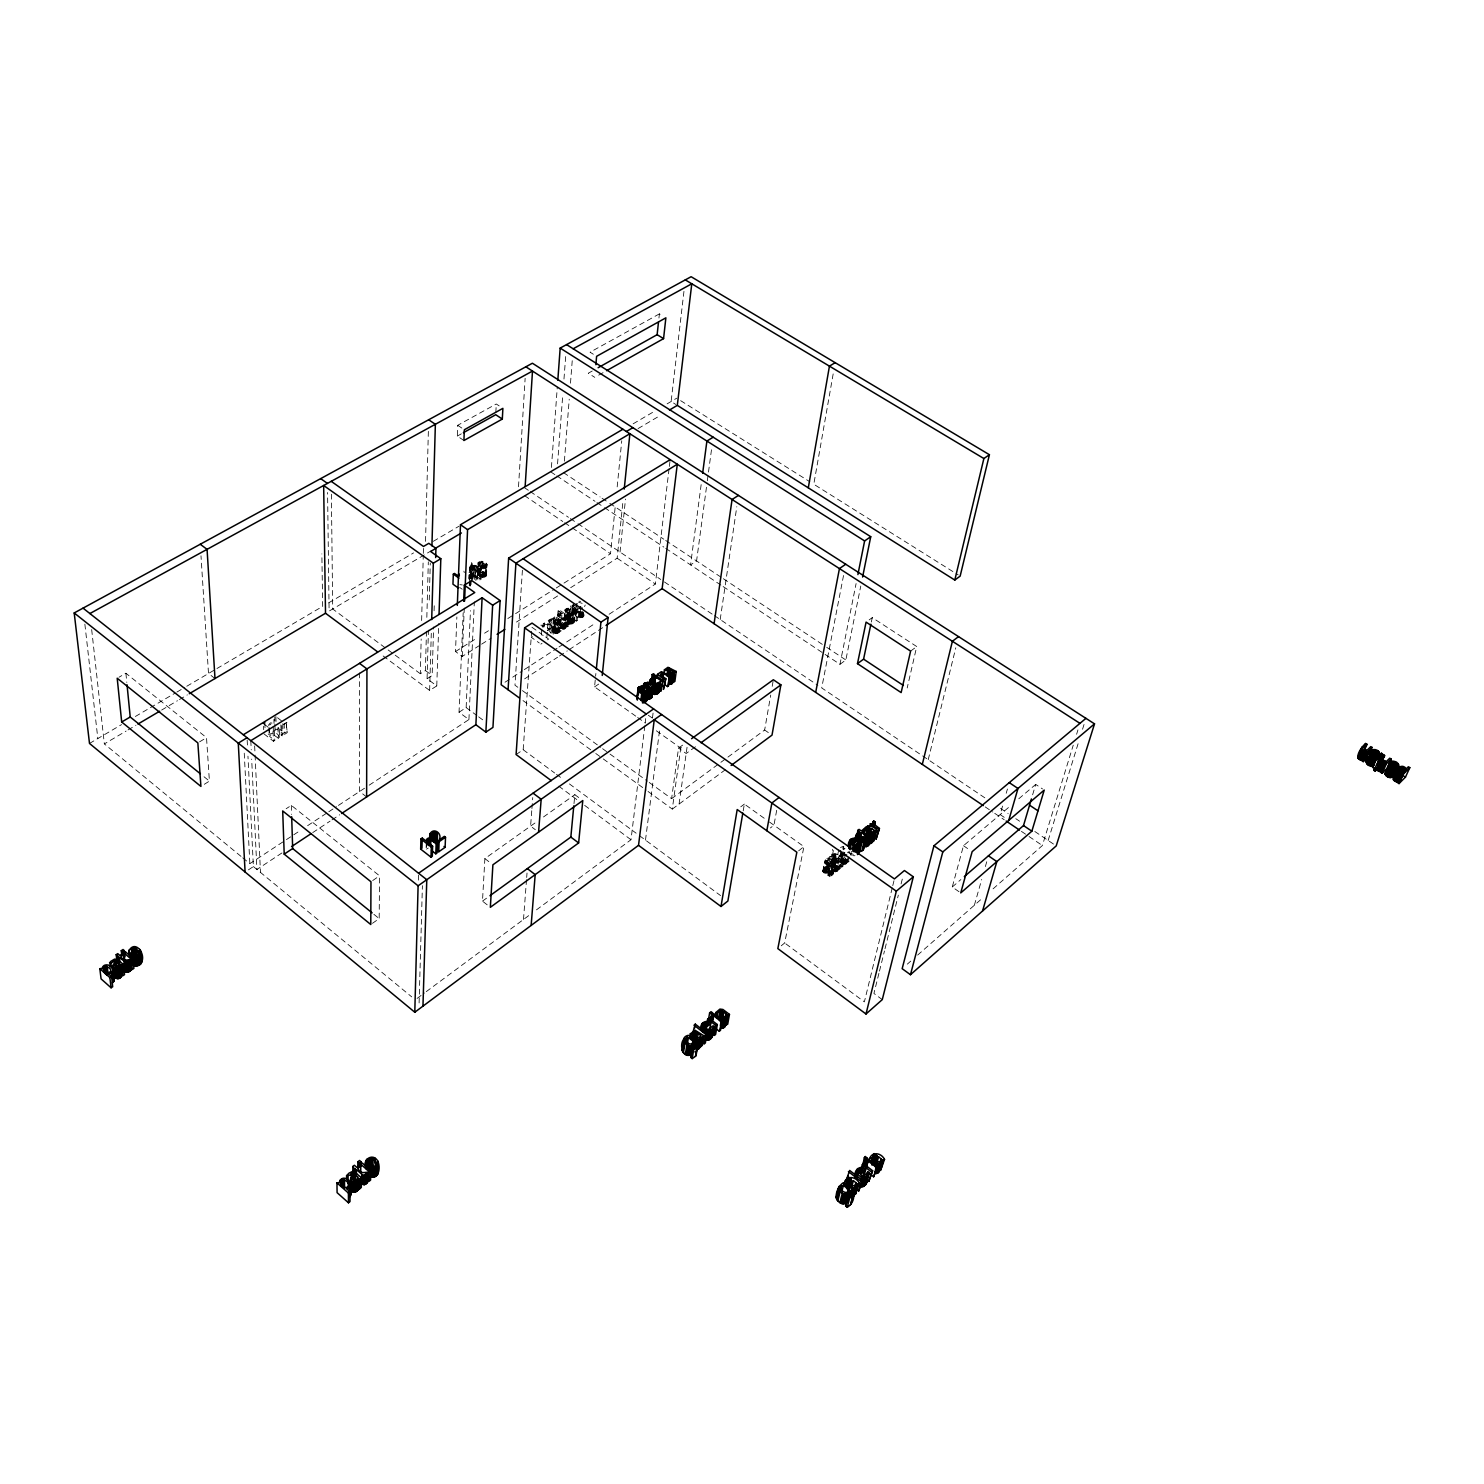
<?xml version="1.0" encoding="UTF-8"?>
<svg xmlns="http://www.w3.org/2000/svg" width="1484" height="1484" viewBox="0 0 1484 1484"><rect width="100%" height="100%" fill="white"/><g stroke="black" fill="none" stroke-linecap="round" stroke-linejoin="round"><path stroke-width="0.75" stroke-dasharray="5 3.75" d="M372.447 923.326L379.181 918.596L379.533 875.82L291.328 805.367L286.152 808.724M426.464 631.219L425.407 670.545L420.324 673.736L421.178 639.029M421.642 620.516L423.255 555.721M423.311 553.402L423.478 546.464M425.537 541.363L428.357 431.25M418.395 880.142L418.581 873.241M426.835 617.344L428.32 561.824M383.169 655.984L429.637 690.45L436.778 685.905L427.077 678.726L428.431 630.144M429.266 600.074L430.286 563.067M419.1 1002.961L422.402 885.67M429.637 690.45L431.288 633.316M426.149 847.679L426.335 841.632M426.539 847.104L426.724 841.057M427.077 678.726L432.159 675.517L433.606 626.953M434.089 610.777L434.293 603.84M436.778 685.905L438.763 623.466M849.46 851.501L849.071 853.3M838.85 849.442L836.735 859.255C840.538 858.921 844.044 855.303 840.575 862.371C842.838 866.953 847.438 862.464 848.143 861.926L849.238 861.035M585.215 604.99L584.585 606.585M829.741 856.787C833.581 856.472 837.124 852.818 833.618 859.922C835.882 864.541 840.519 860.034 841.242 859.477L842.356 858.587C833.748 847.457 825.846 858.104 827.089 869.049C816.775 874.28 843.895 868.326 829.148 876.692L827.627 875.597L830.558 861.314C835.882 859.032 836.791 866.99 831.244 866.86C828.035 866.433 838.033 861.369 830.409 863.039C825.698 866.415 822.21 858.364 828.61 858.049L830.057 859.069L827.645 871.535M463.917 440.525L457.313 436.073L457.703 425.314L496.268 404L499.589 406.171M838.256 868.678C838.608 872.852 831.93 872.666 831.355 869.067C836.048 862.074 830.335 866.953 827.664 866.619L830.576 863.892L833.266 863.725L840.204 868.4L839.109 869.29L840.389 858.865M479.666 645.392L462.247 656.429L455.514 651.55L456.868 616.954M369.182 785.166L468.925 719.573L459.038 712.246L463.175 612.873M462.247 656.429L464.288 608.032M468.74 578.964L468.907 574.957M469.352 571.804L469.556 565.107L472.431 564.291L471.615 562.529L470.205 574.252L470.743 563.048M469.352 579.075L469.519 575.05L471.801 573.01L469 572.397M469.723 580.133L469.463 586.161L470.966 585.698L471.968 564.736M469.593 579.743L470.391 565.089M469.964 578.983L470.15 574.957M470.001 586.069L470.28 580.058M469.092 577.832L470.243 577.128L471.096 563.345M470.613 578.686L471.3 563.623M470.521 585.92L470.78 579.892M471.077 578.333L471.615 562.529M471.541 579.038L472.283 563.178M459.038 712.246L466.143 707.59L470.465 610.61M471.949 579.131L472.543 563.772M471.931 578.315C469.927 570.487 473.266 561.175 480.426 569.93L481.577 569.225L475.399 565.311L469.538 567.797L476.216 572.49L477.366 571.785L472.673 567.333M472.302 578.593L472.969 566.944M472.468 579.688L473.081 565.46M472.227 577.369L473.637 565.274M473.266 578.185L473.767 566.424M472.895 576.682L474.194 565.2M473.693 576.348L474.528 566.294M474.323 579.502L474.787 565.218M474.064 576.33L479.944 579.966L481.094 579.261L474.936 575.347L475.399 565.311M468.925 719.573L474.342 601.781M475.27 576.719L476.012 565.515M475.845 580.522L476.624 565.812M476.995 579.817L477.885 562.807L482.875 561.342L487.216 564.847L485.936 566.832L482.764 567.519L478.627 565.627L477.644 563.326M477.273 574.493L477.829 572.36L481.521 571.229L486.715 574.864L483.116 577.573L477.625 575.069L477.885 562.807M477.625 575.069L478.293 562.325M478.163 575.644L478.627 565.627M485.695 564.866L482.931 566.536L479.091 563.493L481.855 562.176L485.695 564.866L485.194 575.254L481.873 576.441L478.627 573.881L478.887 561.898M478.776 574.252L479.221 563.159M479.054 574.66L479.592 561.546M478.627 573.529L479.851 562.566M479.703 576.738L480.352 561.304M479.944 579.966L480.797 562.213M480.668 571.229L481.15 561.193M480.538 577.128L481.317 562.158M481.094 579.261L482.003 561.212M485.194 575.254L481.929 572.342L482.411 562.306M481.873 576.441L482.356 566.406M482.263 577.554L482.875 561.342M482.448 576.553L482.931 566.536M483.005 576.59L483.747 561.601M483.116 577.573L483.617 567.537M483.524 576.553L484.007 566.517M483.932 577.462L484.6 562.009M484.712 577.22L485.249 564.087M484.841 575.903L485.546 564.495M485.435 576.849L486.177 563.104M486.029 576.423L486.529 566.387M486.214 573.714L486.715 563.697M486.437 575.94L487.067 564.272M495.841 412.571L496.268 404M487.197 904.832L482.486 901.122L484.878 858.587L536.114 822.192M518.51 486.771L525.132 378.327M522.405 570.227L514.967 685.2L520.55 689.262M516.098 754.54L523.166 749.735L531.643 631.256M551.417 467.479L557.298 387.12M541.308 634.911L541.938 625.988L543.682 626.582M542.958 627.676L543.255 623.67L544.498 622.872L551.714 625.45L551.083 633.445M544.201 626.879L544.498 622.872M557.557 463.88L562.751 395.059M563.976 379.014L565.701 356.067M523.5 919.486L526.523 879.66M526.69 877.452L527.024 873.037M531.754 810.746L530.586 826.124L535.372 829.741M531.921 808.557L532.737 797.576M546.891 637.304L548.19 620.497L549.377 619.737L553.773 626.248L549.692 629.253C560.674 622.816 546.873 639.548 560.136 631.627L561.267 630.904L562.362 619.051L558.448 616.528L558.095 614.246L561.063 612.632L559.839 628.326L564.476 628.993L568.001 626.545L569.541 609.33L566.257 610.128L566.925 612.094L570.45 609.831L569.541 609.33M549.377 619.737L548.616 629.754L551.881 634.633M549.692 629.253L550.471 619.236L556.055 616.917L562.084 620.906L560.952 621.629L560.136 631.627M550.879 630.088L551.714 620.034C556.945 615.674 555.035 618.976 554.107 622.427C561.379 628.734 561.713 609.887 559.32 631.553M564.384 461.172L569.225 399.233M570.487 383.169L572.268 360.241M552.271 632.926L553.495 617.029M552.901 631.331L554.107 616.843M552.976 631.906L553.903 620.72M553.142 634.262L554.756 616.75M554.218 627.825L555.016 617.826M553.903 632.963L555.406 616.788M554.404 633.241L555.387 617.882M554.608 631.776L556.519 629.086L558.429 630.44C552.567 638.584 554.96 619.329 556.055 616.917M554.942 633.464L556.166 618.272M555.591 628.437L556.686 617.196M555.517 633.612C558.874 628.455 552.512 622.315 557.316 619.088L568.001 626.545M556.092 633.687L558.058 610.536L559.19 609.813L568.836 616.546M556.648 633.668L558.095 614.246M556.852 632.462L558.429 613.764M557.186 633.575L559.19 609.813M557.483 632.165L559.245 620.423M557.706 633.408L559.468 614.951L562.028 613.3C571.767 616.305 560.674 621.128 559.468 614.951M558.151 633.186L559.802 614.283M559.116 626.155L558.763 624.616L561.212 623.299C569.633 625.228 562.139 631.071 559.116 626.155L560.173 613.986M558.837 632.611L559.654 622.612M559.171 632.054L559.987 622.056M560.711 628.752L562.028 613.3M562.343 629.216L563.197 618.086M562.863 628.14L563.697 618.142M563.104 629.253L563.939 619.255L566.999 616.788L571.284 616.509L572.694 604.878M563.345 628.103L564.996 609.813L567.278 608.255L572.453 609.738L571.025 624.486C561.416 626.879 563.809 613.319 571.581 619.737C558.095 630.069 582.34 616.305 571.025 624.486M563.809 629.179L565.404 609.312M564.217 627.751L564.996 609.813M564.476 628.993L565.998 608.848M564.903 627.027L566.257 610.128M565.07 628.697L566.628 608.496M566.053 619.551L569.596 619.811L566.072 622.093L565.256 620.776L566.888 609.553M565.589 628.27L567.278 608.255M565.905 627.806L566.999 616.788M566.61 623.929L567.964 608.143M566.869 627.268L568.224 609.089M567.834 619.106L568.706 608.125M567.482 624.319L567.816 612.725L572.453 609.738M568.187 623.373L569.448 608.236M568.78 623.54L570.004 606.529L571.117 605.806L570.134 618.791M569.374 618.438L570.208 608.459M569.262 624.671L570.45 609.831M569.986 623.614L570.858 613.615L573.974 610.981L575.236 611.853L571.025 614.654L565.274 612.206M570.171 624.653L571.025 614.654M570.561 623.503L572.249 605.824M571.655 623.02L573.343 604.396M571.859 624.17L573.566 604.285M572.286 622.501L573.659 605.843M572.676 623.725L574.067 605.528M572.935 621.406L574.401 605.305M573.288 623.261L574.772 605.138M573.751 622.779L574.623 612.781M574.085 622.297L575.514 604.025M574.364 621.852L575.959 604.415M583.75 613.782C585.902 618.717 576.905 618.735 575.18 615.192L576.052 605.212M575.18 615.192L576.534 603.969M575.736 615.804L576.998 603.617M576.311 614.357C575.866 610.685 582.21 612.428 582.767 615.007C577.721 621.963 572.805 607.308 577.239 603.598M569.151 616.509L576.033 621.332L577.313 606.771M576.033 621.332L577.165 620.609L578.241 606.937M578.203 617.307L579.094 607.327M579.075 617.585L579.799 606.381M580.671 611.649L580.337 605.379M579.521 616.583L580.522 606.604M579.966 617.734L580.986 606.733M580.652 616.75L581.357 608.774M580.819 617.752L581.709 607.772M581.172 616.695L581.895 608.718M581.635 617.641L582.526 607.661M582.099 616.324L582.822 608.329M582.396 617.4L583.119 609.405M583.101 617.01L583.824 609.034M573.993 803.623L574.846 794.682L579.595 798.225M635.764 716.16L594.565 686.869L595.882 673.476M564.013 583.082L610.518 553.736L615.341 505.339M617.177 486.882L621.759 440.785M837.013 869.012L834.898 866.304L833.043 869.086L835.065 870.496L837.013 869.012L839.258 858.067L837.032 856.472C832.654 858.216 837.421 862.983 839.146 859.199M570.672 587.683L617.14 558.207L623.039 500.59M620.034 552.048L625.506 499.069M658.952 318.04L659.397 313.885L662.643 315.851M573.176 606.696L578.037 610.629L576.924 611.352L570.004 606.529M683.957 291.365L671.12 401.496L675.758 404.427M609.126 614.246L655.371 584.047L669.08 468.703M669.358 466.44L670.156 459.669M536.466 909.859L630.997 839.74L644.872 725.453M645.15 723.172L645.707 718.608M652.459 718.052L653.591 708.907M645.484 840.129L659.823 728.254M701.153 484.619L690.561 564.885L696.571 560.952L707.033 483.023M827.627 875.597C840.334 871.127 813.492 874.725 826.514 867.862L827.089 869.049M707.33 480.742L711.634 448.65M649.213 782.458L671.603 798.67L678.54 748.066L684.124 744.059M648.026 791.454L672.289 809.095L680.729 748.103L684.18 745.617M679.06 804.087L687.055 747.268M720.204 619.533L736.806 506.693M743.206 810.858L744.356 804.087L766.542 819.929M671.603 798.67L764.65 730.017L770.715 695.05M772.218 686.313L773.349 679.746M833.173 373.912L813.788 484.248L958.2 574.902M776.688 810.283L773.943 825.197L770.381 827.961M843.543 575.477L821.709 687.927L985.32 798.151M723.116 586.551L839.963 664.313L856.101 583.564M781.252 945.79L784.665 942.971L803.938 846.603L768.397 821.246M839.963 664.313L845.843 659.99L860.776 586.032M871.349 622.019L872.258 617.641L916.722 646.542L907.188 687.964M822.785 871.052L825.141 860.219M822.859 871.553L825.475 859.737M823.063 872.017L825.141 862.204M823.397 872.462L825.475 862.631M823.88 872.87L826.662 860.59L830.057 859.069M824.436 871.386L826.662 860.59M824.844 871.813L827.089 860.126M824.696 873.315L827.682 859.737M825.327 872.073L827.423 862.26L826.514 861.555M826.31 869.253L828.61 858.049M825.568 873.557L827.905 862.352L830.558 861.314M826.328 872.091L828.424 862.278M826.495 873.538L829.037 862.056M827.905 868.956L830.001 859.125M827.497 873.241L829.593 863.428M829.037 867.602L832.709 849.349M828.313 872.87L830.409 863.039M828.313 875.486L830.428 865.673M830.576 863.892L833.822 848.458M829.018 872.518L831.504 860.998M831.188 863.669L833.303 853.838M829.185 875.319L833.266 855.285M829.148 876.692L833.971 853.727M831.912 864.838L834.008 855.025M830.094 875.003L834.676 853.745M831.188 870.978L834.787 855.081M830.91 874.521L835.381 853.894M831.949 870.385L835.214 855.248M831.411 874.002L834.193 861.666M831.318 875.857L836.086 854.209M832.543 871.869L835.937 855.712M832.023 875.374L835.344 859.737M832.58 874.837L835.826 860.182M832.951 874.336L835.325 863.465M833.822 871.609L837.032 856.472M834.379 870.366L836.512 860.553M834.453 871.776L836.586 861.963M835.065 870.496L837.18 860.683M835.065 871.831L837.199 862.019M835.715 870.366L837.848 860.553M835.678 871.813L837.792 862M838.108 860.238L840.296 850.369M836.345 869.976L838.479 860.163M836.234 871.683L839.258 858.067M836.735 859.255L839.629 856.546L840.909 850.666M836.753 871.479L838.887 861.666M839.629 856.546L841.521 850.425M837.199 871.201L839.332 861.388M840.241 856.324L843.747 846.399L840.426 861.703M837.866 870.496L840.371 859.403M840.964 857.492L842.244 851.612M839.109 869.29L843.023 851.649M841.02 863.002L843.153 853.189M840.204 868.4L842.356 858.587M842.615 857.993L843.895 852.113M841.706 863.614L844.155 852.28M842.3 862.185L843.951 858.939L846.177 860.516C843.06 868.14 839.981 855.73 844.433 852.372M842.281 863.948L844.433 854.135M841.78 867.12L842.875 866.211L831.726 858.271L830.613 859.162L841.78 867.12L844.915 852.818M842.893 864.207L845.045 854.394M842.875 866.211L845.175 855.136M843.524 864.374L845.676 854.561M844.118 863.113L845.843 855.266M844.136 864.449L846.288 854.636M844.767 862.983L846.492 855.136M844.73 864.411L846.882 854.598M845.286 864.3L847.03 856.453M845.806 864.096L847.531 856.249M846.251 863.799L847.976 855.953M847.271 861.852L848.57 855.953M848.143 861.926L849.887 854.079M850.536 855.136L851.408 851.222M892.236 887.859L864.374 1001.867L784.665 942.971M892.774 885.633L894.425 878.918M928.223 759.678L955.789 647.803M878.918 973.356L873.928 993.464L882.275 999.622M879.474 971.111L884.464 951.003M885.021 948.758L898.321 895.13M901.085 883.945L902.754 877.248M268.27 725.435L270.329 722.894L274.188 723.264M959.035 891.736L952.264 887.005L963.487 845.713L1008.619 807.407M974.357 905.259L981.703 879.474M985.376 866.563L987.212 860.108M1002.572 806.072L1000.16 814.586L1005.317 818.074M1006.208 793.291L1007.432 789.024M1032.623 794.793L1035.702 784.405L1042.529 788.932M547.281 630.236L548.245 629.81M993.074 888.842L1042.38 845.528L1073.247 745.172M1076.605 734.265L1077.94 729.905M1048.149 840.463L1078.516 742.334M1082.559 729.256L1084.581 722.708M263.892 733.782L273.446 741.277L274.781 740.46L269.643 736.435L270.088 735.322L272.629 734.135L278.324 738.234L279.66 737.418L279.307 727.197L277.972 728.032L278.324 738.234M848.217 851.835L847.549 852.799M279.66 737.418C274.726 726.028 265.469 741.351 268.418 729.534M571.563 615.266C577.48 612.707 566.61 619.385 577.165 620.609M269.68 725.101L270.96 724.025M843.58 849.794L845.008 848.366L842.356 847.939M463.88 571.136L464.307 572.639M907.318 964.136L910.749 961.131M917.631 955.084L982.853 897.801M426.483 849.126L428.245 848.087M952.264 887.005L960.871 879.567M1018.785 798.782L1035.702 784.405M798.633 850.833L803.938 846.603M470.799 584.362L469.074 585.104M740.776 806.814L744.356 804.087M910.601 651.124L916.722 646.542M417.078 998.435L424.424 992.981M426.26 991.627L529.065 915.368M672.289 809.095L725.528 769.602M275.134 729.052L275.096 730.332L277.007 729.145L283.129 733.931L281.218 735.118L282.164 735.86L287.284 732.669L286.004 721.725L287.284 732.669M869.16 619.885L872.258 617.641M482.486 901.122L488.088 897.059M695.458 746.767L686.183 753.501L678.54 748.066M543.496 816.961L574.846 794.682M372.688 880.568L379.533 875.82M594.565 686.869L601.558 682.139M248.422 869.847L253.393 866.582L247.958 756.135M281.941 852.948L256.918 869.494L251.668 759.085M312.734 832.598L330.06 821.134M331.989 819.873L339.688 814.772M242.745 857.826L249.85 863.669L284.501 840.871M286.431 839.61L299.916 830.743M307.615 825.679L326.87 813.009M328.799 811.748L336.497 806.684M338.426 805.404L367.271 786.427M524.65 678.856L557.576 657.245M559.505 655.984L567.259 650.901M569.188 649.621L604.044 626.749M505.024 682.213L510.811 678.429M512.741 677.168L522.368 670.879M524.297 669.618L557.075 648.23M559.004 646.968L564.792 643.203M566.702 641.941L595.622 623.057M840.482 847.568L843.06 846.381M540.862 644.112L542.012 643.37M547.485 639.827L548.616 639.085L543.886 635.746M532.366 636.543L531.235 637.267L539.267 642.962M558.392 619.811L557.261 620.535L560.247 622.631L557.112 625.321L559.839 628.326M547.429 630.514L549.395 629.086L543.997 625.339L540.788 625.172M551.658 620.071L550.471 619.236M481.614 644.167L491.297 638.027M516.469 622.056L559.06 595.047M455.514 651.55L476.828 638.101M484.582 633.204L488.459 630.756M507.825 618.531L513.649 614.858M515.579 613.653L554.33 589.185M556.277 587.979L562.084 584.306M277.898 727.958L284.483 733.096L286.338 731.946M204.31 784.294L209.411 781.122L206.517 737.641L125.899 673.254L118.943 677.242M283.518 724.582L286.95 722.467M199.579 741.852L206.517 737.641M240.983 856.361L104.344 743.911L126.084 731.074M128.051 729.905L135.953 725.231M161.645 710.057L177.449 700.726M179.434 699.558L187.336 694.883M431.807 550.453L329.114 611.111L327.574 492.521M638.064 428.579L659.638 415.835M89.504 743.447L121.558 724.6M135.378 716.475L174.908 693.232M176.893 692.063L184.795 687.426M186.78 686.257L322.677 606.362L321.861 553.884M328.613 602.875L413.572 552.92M433.328 541.308L459.001 526.208M633.149 423.812L653.127 412.07M667.114 403.852L676.723 398.194M598.701 375.137L604.6 371.816M592.227 371.019L588.295 373.226L594.787 377.344M457.313 436.073L461.357 433.829M659.397 313.885L590.076 352.19L593.34 354.249M575.829 611.946L579.799 611.371M479.369 572.601L481.929 572.342M558.281 622.167L556.407 622.464M470.205 574.252L471.17 572.564L472.097 573.807L469.111 575.143M459.873 584.659L462.303 584.937M578.649 602.281L582.173 603.339M854.951 855.73L853.04 855.656M469.334 576.126L474.602 573.473L469.408 569.875M570.858 613.615L568.428 613.096M578.964 601.243L580.689 601.391M840.927 856.212L842.3 856.379M563.939 619.255L562.362 619.051M474.936 575.347L470.243 577.128M541.957 634.948L543.237 635.356M853.337 854.432L851.297 853.467M543.255 623.67L555.257 626.916L561.267 630.904M852.057 855.378L847.809 851.426M680.637 400.661L809.874 481.781M563.493 472.635L600.13 496.954M602.059 498.234L607.846 502.074M609.776 503.354L663.775 539.193M665.704 540.473L721.447 577.462M723.357 578.723L824.789 646.022M826.699 647.302L845.843 659.99M551.065 472.079L554.886 474.62M556.797 475.882L595.028 501.314M596.939 502.594L602.671 506.396M604.582 507.676L663.812 547.095M665.722 548.357L721.205 585.29M457.703 425.314L462.693 428.635M524.501 487.698L528.323 490.276M530.233 491.556L568.446 517.304M570.357 518.584L576.089 522.442M577.999 523.741L660.751 579.483M664.442 581.969L712.505 614.357M714.435 615.656L817.888 685.348M1000.55 808.409L1008.174 813.529M1015.779 818.667L1019.601 821.227M1034.812 831.485L1056.218 845.899M524.557 495.656L562.77 521.478M564.681 522.758L570.413 526.635M572.323 527.933L610.518 553.736M617.14 558.207L655.371 584.047M985.209 806.906L992.833 812.045M994.744 813.343L1004.26 819.78M1021.419 831.374L1027.132 835.232M1029.043 836.512L1042.38 845.528M963.487 845.713L968.681 849.293M764.65 730.017L768.322 732.577M558.058 610.536L561.063 612.632M531.94 627.25L541.604 634.095M648.341 715.269L652.088 717.922M459.632 587.423L462.192 589.222M637.638 717.495L645.132 722.819M656.373 730.796L680.729 748.103M522.424 690.616L600.742 747.342M602.597 748.697L608.199 752.74M610.054 754.095L647.358 781.122M522.999 700.578L593.915 752.128M595.77 753.482L601.372 757.545M603.246 758.918L646.171 790.1M425.407 670.545L432.159 675.517M420.324 673.736L332.713 608.996L331.359 492.744M466.143 707.59L476.865 715.529M478.646 716.846L484.007 720.797M523.166 749.735L554.645 772.997M556.5 774.37L562.046 778.469M569.448 783.942L636.117 833.192M639.474 835.678L720.575 895.594M558.726 786.149L577.257 799.895M584.659 805.385L630.997 839.74M484.878 858.587L489.683 862.315M277.527 717.737L284.149 722.894L284.483 733.096M274.726 720.111L273.891 719.462L274.039 723.543M214.995 678.54L208.502 673.476L200.989 555.795M366.622 796.964L359.61 791.473L359.518 672.512M268.252 727.308L263.466 723.561L263.707 729.683M204.013 776.744L209.411 781.122M373.875 914.311L379.181 918.596M253.393 866.582L411.699 996.858M548.19 620.497L551.714 625.45M84.866 624.152L97.833 738.55M91.674 629.568L104.344 743.911M125.899 673.254L126.808 682.454M244.248 753.186L249.85 863.669M247.16 740.015L247.513 746.916M250.796 740.683L251.241 749.884M254.654 745.933L254.97 752.833M255.081 755.133L260.479 872.407M264.801 722.727L265.042 728.867M269.309 727.735L269.643 736.435M268.901 728.254L269.142 734.376M274.874 724.192L275.096 730.332M274.392 730.239L274.781 740.46M273.186 726.344L273.483 734.524M273.056 731.074L273.446 741.277M275.876 716.457L276.098 722.578M274.781 717.124L274.93 721.205M281.812 725.639L282.164 735.86M280.866 724.915L281.218 735.118M282.795 723.728L283.129 733.931M291.328 805.367L291.606 814.456"/><path stroke-width="1.5" d="M346.625 1179.557L346.588 1175.643L349.018 1173.121L352.394 1171.488L354.824 1172.082L361.317 1177.702L361.317 1187.46L359.796 1188.665C358.868 1189.092 352.84 1195.622 350.576 1189.445M361.706 1183.972L361.725 1174.215L356.401 1169.596L355.362 1170.412L352.84 1166.48L354.379 1165.274L356.772 1167.37L359.592 1165.163L360.76 1166.183L357.922 1168.39C360.631 1175.05 365.064 1171.618 367.865 1172.416L367.828 1182.173L364.433 1184.64L361.02 1183.434M362.411 1184.362L361.725 1174.215M363.098 1184.603L362.411 1174.605M363.765 1184.696L363.098 1174.846M364.433 1184.64L364.452 1174.883L367.865 1172.416M365.101 1184.455L365.12 1174.697M366.622 796.964L366.938 668.913L359.518 663.367M365.75 1184.158L365.769 1174.4M365.917 1167.593C362.059 1159.894 372.206 1153.161 377.084 1159.987C381.054 1165.626 379.496 1180.114 370.11 1176.589M366.01 1166.684L366.029 1160.803M366.381 1183.731L366.4 1173.955M366.474 1169.466L366.363 1159.95M366.9 1166.981L366.938 1159.152M367.123 1183.026L367.16 1173.25M367.142 1168.427L365.936 1161.712M367.884 1164.921C370.239 1144.368 384.634 1178.296 367.884 1161.007M368.051 1164.365L368.069 1160.451M368.403 1163.864L368.422 1159.95M368.904 1165.33L368.922 1159.449M360.76 1164.254L369.089 1171.562L369.052 1181.32L370.573 1180.114L370.629 1170.357L362.3 1163.048L360.76 1164.254L360.76 1172.063M369.071 1170.134L369.089 1166.22L367.142 1164.513M369.516 1164.94L369.535 1159.06M652.311 695.977L650.437 698.593L646.134 698.537M653.535 686.035L652.385 688.224L649.157 689.003L644.742 686.962L643.555 684.421L647.877 682.065L652.941 684.755L652.125 697.165M370.128 1170.728L370.184 1158.8M370.796 1166.517L370.852 1158.689M371.185 1176.979L371.241 1167.203L369.089 1166.22M371.501 1166.535L371.538 1158.707M372.224 1166.702L372.261 1158.874M372.298 1177.164L372.354 1167.407L371.241 1167.203M372.966 1167.036L373.022 1159.208M373.411 1177.164L373.467 1167.389L377.326 1165.348L378.309 1162.788M374.469 1176.942L374.543 1167.166M375.062 1164.142L375.1 1158.262M375.471 1176.497L375.545 1166.739M375.786 1165.571L375.823 1161.657M376.138 1166.201L376.175 1162.287M376.435 1175.866L376.528 1166.09M377.233 1175.124L377.326 1165.348M377.678 1168.743L377.752 1160.915M377.789 1174.308L378.16 1161.842M879.734 1169.281L880.717 1170.041L883.314 1160.544L882.349 1159.783C884.705 1168.298 869.847 1184.009 877.434 1163.567L874.614 1160.414L877.304 1155.888L876.005 1155.109L872.722 1157.093L870.941 1162.417M877.434 1163.567L881.218 1162.974L882.349 1159.783M868.975 843.635L873.501 841.224L875.764 831.43C875.059 831.986 870.533 836.345 868.27 831.856C873.464 823.564 862.89 828.165 864.449 835.622M74.2 612.948L89.504 743.447L414.797 1012.236L418.098 885.8L74.2 612.948L532.404 363.228L1094.524 723.858L1056.218 845.899L910.471 974.71L902.161 968.681L933.937 845.787L1085.936 718.349M854.673 1193.155L855.656 1193.915L858.16 1184.436L857.177 1183.676L854.246 1195.492L851.093 1197.291M845.694 1186.291C846.659 1177.591 854.636 1176.942 849.516 1185.215C851.037 1189.148 857.863 1188.332 857.177 1183.676M435.795 853.819L436.148 843.747L429.97 839.313L427.058 841.836L432.623 846.177L432.308 856.268L430.991 857.177L420.658 849.089L420.918 838.998L422.235 838.089L426.001 841.001C427.336 834.676 435.517 839.796 437.465 842.838L437.112 852.91L435.795 853.819L431.566 850.518M422.235 838.089L421.957 848.18L420.658 849.089M431.937 545.871L435.368 424.294L428.653 419.768M431.696 619.607L433.328 563.178L323.66 485.491L325.515 613.244L377.585 651.847M435.665 557.594L435.944 548.338L428.82 543.329L423.478 546.464L331.229 481.335M427.299 844.656L427.429 840.63M422.959 1006.152L426.78 879.715L83.048 608.143M427.633 844.155L427.744 840.129M428.06 843.765L428.19 839.721M428.486 845.509L428.672 839.443M428.913 845.342L429.099 839.295M429.358 845.305L429.785 834.119C433.365 826.978 442.603 833.155 439.283 839.888L444.365 836.364L445.515 837.254L445.126 847.327L438.763 851.76L437.372 850.684L437.446 834.342L434.571 832.227L431.269 835.158L429.785 834.119M429.785 845.361L429.97 839.313M430.694 845.769L430.879 839.721M431.065 839.258L431.139 834.36M430.991 857.177L431.306 847.104L432.623 846.177M431.325 838.683L431.436 834.639M431.547 840.092L431.733 834.045M432.048 839.425L432.252 833.377M439.06 614.209L440.822 558.707L430.601 551.491L435.944 548.338M432.642 840.853L432.901 832.784M433.439 840.445L433.718 832.376M434.237 842.3L434.571 832.227M435.461 832.357L435.127 842.448L436.667 843.598L437.001 833.526M435.981 842.912L436.333 832.839M438.763 851.76L439.116 841.688L445.515 837.254M849.72 1190.354C850.555 1196.568 846.121 1208.403 838.794 1201.854C832.858 1196.66 838.367 1185.976 843.005 1182.915C855.062 1185.976 857.567 1200.983 847.253 1207.29L845.639 1206.01L849.72 1190.354C856.658 1193.247 845.657 1196.03 849.738 1197.811L847.253 1207.29M459.038 573.9L457.814 575.792L454.494 573.436L453.325 574.141L452.954 584.195L458.519 588.146M650.289 679.857C651.662 690.283 665.314 678.949 658.024 682.788C655.965 684.05 653.294 682.64 652.051 680.859C650.289 677.891 657.968 678.967 654.036 677.26L650.511 679.264L649.807 683.827M457.313 605.416L460.485 524.724L622.909 429.247M463.657 601.317L464.325 585.141L471.819 580.578L500.108 600.556L492.948 727.401L485.862 732.131L475.882 724.73L482.114 597.737L492.651 605.212L485.862 732.131M464.566 601.113L467.571 529.64L629.884 433.736L624.226 489.071M349.389 1197.161L350.929 1193.878L349.63 1191.003M502.315 419.063L502.891 408.341L464.344 429.748L463.917 440.525L502.315 419.063L495.73 414.722L463.379 432.697M111.281 967.698L110.873 963.561L114.064 960.779L116.735 961.038L112.988 965.286L114.435 976.973C121.669 983.41 125.046 969.59 121.02 964.804L122.968 975.674L124.508 974.654L123.339 964.47L117.626 959.536L114.546 959.128L110.558 961.521L110.02 966.603M670.156 459.669L508.641 558.132L501.165 684.736L519.27 697.87M508.066 689.745L515.913 563.178L677.279 464.251L662.142 588.629L605.991 625.469M525.151 486.437L532.496 371.074L89.893 613.541M866.007 1013.999L896.317 891.179L654.259 719.703L638.528 845.323L721.001 906.483L737.196 809.541L796.852 852.224L777.839 948.61L866.007 1013.999L882.275 999.622L913.328 876.803L904.424 870.533L894.425 878.918L532.051 623.094L524.613 627.843L516.098 754.54L551.306 780.658M557.817 380.238L560.173 348.091L691.117 276.71L989.42 454.716L960.148 576.126L954.806 580.058L677.298 405.392L669.451 410.029M881.069 1158.8C881.44 1165.163 872.592 1160.173 878.528 1156.834L881.069 1158.8L880.031 1162.603M726.474 1025.221L728.236 1015.446L727.327 1014.759L725.064 1026.594C717.273 1032.567 723.895 1018.135 720.018 1014.425C726.974 1007.525 714.138 1011.253 716.698 1017.523L717.44 1013.553L715.937 1012.496L719.926 1009.083L722.931 1009.472L729.46 1014.407L727.698 1024.183L725.583 1024.535L725.064 1026.594M531.142 925.441L535.186 874.614L527.358 868.604M538.562 832.172L541.178 799.227L533.071 793.179M848.44 1189.352C848.069 1197.421 835.065 1187.386 843.394 1185.382L848.44 1189.352L847.197 1194.546M855.897 1182.674C856.212 1189.166 847.29 1184.065 853.356 1180.689L855.897 1182.674L854.895 1186.458M595.882 364.712L596.605 356.308L665.871 317.836L663.571 338.63L606.566 370.703M873.798 830.038C874.002 835.01 866.452 830.984 871.572 828.499L873.798 830.038L870.718 843.561M489.961 895.705L570.839 837.087L573.789 805.849M578.63 842.949L582.785 800.562L492.892 864.801L490.351 907.299L578.63 842.949L570.839 837.087M596.327 669.024L600.927 622.167L608.106 617.492L523.147 558.745M694.215 1042.102C690.858 1052.212 676.945 1038.095 688.168 1035.331C692.842 1037.149 703.286 1045.571 693.826 1048.854L692.212 1058.611L690.746 1057.443L692.416 1047.63L696.237 1044.736L694.215 1042.102L692.991 1049.374M602.244 675.443L608.106 617.492M860.794 834.212C848.217 839.462 876.84 833.618 862.074 841.818C858.865 841.409 868.697 836.457 861.202 838.089C856.62 841.391 853.04 833.544 859.347 833.21L860.794 834.212L859.848 838.182M378.123 1173.454L377.659 1170.69M598.126 367.717L657.134 334.679L658.488 322.195M668.672 684.105L671.436 684.031L673.031 681.638L674.886 681.416L676.203 671.473L667.967 667.299L664.424 669.803L663.923 673.773M673.792 682.176L674.33 671.696L672.549 683.197M636.784 698.89L638.213 687.723L641.756 685.701L643.128 686.665L642.349 692.676M637.192 697.499L638.639 687.166M637.322 700.133L638.213 687.723M638.287 694.642L639.233 686.665M639.418 691.729L639.901 687.741L643.128 686.665M639.789 691.414L640.272 687.426M640.272 693.047L640.977 687.073M641.051 692.824L641.756 686.851M640.865 700.504L642.498 686.74M642.609 693.009L643.759 683.864M641.793 700.763L642.739 692.787L638.491 690.171M648.23 690.245L644.501 692.88L643.295 702.841L647.024 700.188L648.23 690.245C644.464 689.021 640.791 698.649 644.149 683.326M677.298 405.392L691.785 283.778L573.176 348.777M642.442 702.878L644.501 692.88M643.425 692.286L644.724 682.844M644.037 692.935C640.513 669.098 662.513 697.128 645.169 684.235M644.928 687.89L645.392 683.901M645.299 687.574L645.763 683.586M645.744 687.315L646.226 683.326M644.13 702.674L645.317 692.713M646.226 687.148L646.709 683.178M645.967 692.138L646.449 688.149M644.909 702.377L646.096 692.416M646.764 687.092L647.228 683.104M645.614 701.969L646.82 692.008M647.321 687.129L647.803 683.141M646.152 701.524L647.358 691.563M647.673 689.244L648.397 683.271M646.523 701.079L648.248 688.854M648.285 689.485L649.009 683.493M647.952 698.964L649.269 687.927M650.029 683.252L650.511 679.264M648.86 695.922L649.844 687.964M650.456 682.696L650.938 678.707M648.823 698.983L650.048 689.021M651.402 680.581L652.144 674.608L653.405 673.736L654.667 674.608L653.405 675.48L652.774 682.603M649.658 698.853L650.882 688.891M650.437 698.593L651.662 688.632M651.161 698.185L652.385 688.224M652.199 690.728L652.941 684.755M651.736 697.684L653.35 685.404M653.294 684.365L654.036 678.411M653.702 684.235L655.798 675.498L663.051 680.562L660.677 691.284L663.051 680.562M657.876 690.765C661.363 692.75 654.945 695.551 652.886 693.974L654.778 678.299M654.611 684.235L655.409 678.207M653.813 694.252L655.038 684.291M654.704 694.364L655.928 684.421M656.948 678.355L657.449 674.385L661.4 671.621L669.878 675.851L667.485 686.554L664.739 684.643M655.557 694.345L656.8 684.384M656.373 694.178L657.616 684.217M657.152 693.881L658.395 683.938M657.857 693.473L659.1 683.512M658.395 693.028L659.638 683.085M658.748 692.583L660.009 682.64M659.026 692.138L660.491 681.768M661.141 676.852L662.402 672.716L668.765 676.611M661.512 676.723L662.012 672.734M661.901 676.685L662.402 672.716M662.309 676.741L662.81 672.771M662.903 679.097L663.663 673.124M665.797 678.67L663.422 689.374L665.797 678.67L660.38 674.886L661.641 672.864M667.077 674.515L667.837 668.542C671.677 666.093 664.387 679.728 674.144 672.697M667.429 675.313L667.948 671.324M667.355 676.519L668.561 668.319M668.152 674.274L668.913 668.319M668.783 672.345L669.284 668.375M669.173 672.493L669.692 668.523M668.616 679.895L669.377 673.94M669.952 674.163L668.579 685.793L667.485 686.554M669.247 684.254L670.545 674.311M670.787 673.588L671.306 669.618L673.309 671.009L671.436 684.031M669.822 684.328L671.102 674.385M670.378 684.309L671.677 674.367M670.935 684.217L672.233 674.274M671.862 683.79L673.161 673.847M672.975 682.102L674.33 671.696M702.655 473.155L706.903 441.045L713.173 437.205M726.158 1013.85C726.121 1019.675 717.941 1014.945 723.821 1012.051L726.158 1013.85L724.934 1021.011M112.413 982.927L114.027 980.905L113.693 978.42M714.082 623.707L732.076 499.496L738.457 495.415M693.047 1041.193C692.267 1048.557 680.303 1039.171 688.409 1037.576L693.047 1041.193L692.305 1045.738M700.596 1035.22C700.522 1041.156 692.267 1036.333 698.241 1033.402L700.596 1035.22L698.315 1049.169L696.46 1049.615M691.971 1053.9C683.178 1060.114 678.689 1045.088 683.846 1039.023M682.343 1051.117L684.217 1038.355M684.143 1041.694L684.755 1037.78M682.77 1051.952L684.347 1042.195M683.438 1052.805L685.571 1039.486M685.2 1042.937L685.831 1039.023M685.608 1042.51L686.239 1038.596M703.546 1024.294L704.455 1027.021L708.424 1023.719L704.232 1023.459L702.878 1028.208M686.294 1042.529L687.24 1036.667M685.367 1054.326L686.944 1044.569M687.463 1043.438L688.409 1037.576M686.331 1054.864L687.908 1045.088M689.633 1037.78L690.283 1033.866L695.087 1030.248L703.935 1035.776L702.284 1045.552L700.133 1045.905L698.315 1049.169M687.278 1055.217L688.873 1045.459M688.205 1055.402L689.8 1045.645M691.08 1038.893L693.436 1032.623L697.109 1032.53L694.382 1035.813L693.677 1041.36M689.095 1055.421L690.691 1045.664M692.694 1032.994L695.254 1024.108L706.996 1033.216L705.345 1042.974L704.084 1044.031L705.735 1034.274L706.996 1033.216M689.912 1055.272L691.507 1045.515M694.605 1028.022L695.254 1024.108M690.654 1054.976L692.713 1042.454M692.935 1039.876L694.215 1032.066M693.547 1040.581L695.05 1031.751M691.34 1054.512L692.954 1044.755M690.802 1057.387L692.954 1047.444M694.178 1039.542L695.458 1031.714M692.935 1048.038L693.566 1044.124M694.605 1039.616L695.903 1031.807M695.068 1039.802L696.348 1031.992M693.993 1048.539L694.957 1042.677M695.421 1043.196L696.07 1039.282L694.308 1037.464M694.846 1049.336L695.811 1043.475M697.276 1039.264L698.241 1033.402M696.775 1043.679L697.424 1039.765L696.07 1039.282M696.664 1046.684L697.313 1042.788M696.775 1047.667C695.273 1043.104 700.596 1037.539 702.674 1036.834L701.023 1046.61M692.212 1058.611L695.532 1056.293L697.165 1046.535M695.532 1056.293L697.777 1043.567M696.052 1055.569L698.741 1039.802M697.74 1049.429L699.372 1039.653M701.06 1029.766C699.057 1023.348 706.458 1018.562 710.725 1023.533L709.723 1029.414M701.487 1029.043L702.47 1023.162M701.431 1030.304L702.043 1023.904M702.155 1028.356L702.804 1024.442M698.816 1048.836L700.467 1039.078M701.895 1031.139L702.08 1026.39M699.595 1048.019L701.227 1038.244M699.947 1047.24L701.58 1037.464M702.581 1031.974L703.806 1023.886M703.564 1027.373L704.232 1023.459M704.084 1027.002L704.733 1023.107M704.585 1026.78L705.252 1022.866M704.77 1028.635L705.772 1022.773M704.548 1033.476L705.215 1029.581L702.544 1027.225M705.308 1028.635L706.291 1022.773M706.978 1023.033L707.645 1019.118L708.888 1018.08L710.15 1019.044L711.634 1015.872L713.099 1017.004L712.376 1020.973M742.816 813.102L727.883 901.011L721.001 906.483M705.605 1033.996L706.273 1030.1L705.215 1029.581M706.644 1026.965L707.312 1023.051M707.961 1022.643L709.63 1012.867L711.04 1011.68L712.524 1012.811L711.838 1016.726M706.273 1030.1L707.33 1030.415L705.661 1040.173C713.081 1041.416 713.989 1031.324 714.156 1026.409C711.93 1023.663 709.575 1032.678 705.549 1027.874L710.725 1023.533M709.704 1021.215L710.372 1017.301M706.718 1040.303L708.387 1030.527L712.301 1029.098L714.156 1026.409M710.428 1017.913L712.524 1012.811M707.757 1040.228L709.426 1030.471M711.634 1021.474L713.841 1013.962L722.263 1020.436L720.538 1030.211L719.295 1031.25L715.937 1028.672M708.758 1039.969L710.428 1030.193M712.023 1021.178L713.099 1017.004M712.821 1019.823L713.841 1013.962M709.704 1039.505L711.393 1029.748M710.613 1038.856L712.301 1029.098M711.3 1038.188L712.988 1028.412M715.251 1016.41L715.937 1012.496M711.801 1037.483L713.489 1027.726M712.153 1036.815L713.841 1027.058M808.298 487.846L829.445 366.14L835.158 362.671M711.003 1032.79L714.361 1035.387L716.067 1025.611L717.328 1024.572L711.337 1019.953L712.691 1017.263M717.328 1024.572L715.622 1034.348L714.361 1035.387M718.46 1018.562L719.833 1010.734M719.146 1019.174L720.63 1010.437M719.276 1019.953L721.057 1010.4M719.721 1020.677L721.484 1010.474M721.243 1014.574L721.929 1010.678M721.261 1018.08L722.411 1010.994M719.295 1031.25L722.263 1020.436M721.985 1015.112L722.689 1011.198M720.352 1025.667L721.725 1017.839M691.563 738.698L773.349 679.746L780.881 684.866L772.014 735.118L731.111 765.466M722.782 1017.931L723.821 1012.051M721.335 1028.097L722.393 1018.135M721.985 1028.171L723.728 1018.395L726.826 1016.818M722.634 1028.115L724.377 1018.358M723.246 1027.985L724.99 1018.209M1398.633 765.076C1393.253 775.279 1383.867 756.896 1396.481 762.09C1401.953 765.707 1395.795 776.225 1390.601 777.56C1387.41 777.95 1382.773 773.721 1386.612 771.235M723.821 1027.744L725.565 1017.968M724.322 1027.41L726.066 1017.634M725.398 1025.834L727.327 1014.759M766.82 830.743L771.865 803.011L779.063 797.483M839.109 1186.291C836.605 1191.541 846.659 1197.718 849.534 1191.93M673.309 671.009C673.087 675.48 666.223 671.658 671.306 669.618M1374.499 764.724C1361.774 770.122 1366.708 752.926 1372.162 747.472L1370.771 746.619L1367.209 750.106L1364.464 749.346L1363.74 747.621L1367.024 744.337L1365.632 743.503C1361.236 746.953 1352.573 759.715 1362.386 760.253L1365.688 752.666M1370.307 752.499C1371.197 747.491 1380.064 749.42 1379.471 754.076C1372.051 763.796 1368.452 740.776 1366.152 761.978M815.699 692.36L839.443 568.595L845.732 564.235M856.695 1170.134C855.526 1177.164 867.862 1180.522 869.401 1172.787C867.064 1169.689 865.024 1179.78 860.572 1174.493L865.673 1169.652C860.831 1163.994 853.615 1170.115 855.025 1176.701M857.9 574.586L864.615 540.937L870.737 536.707L566.573 344.603M862.594 577.053L870.737 536.707M132.762 964.804C136.602 968.403 145.284 962.856 139.997 958.701M857.474 663.645L866.081 622.111L910.601 651.124L901.14 692.583L857.474 663.645L863.577 659.156L870.885 624.189M346.588 1175.643C350.947 1176.738 357.588 1166.739 350.521 1179.687C352.802 1185.864 358.85 1179.335 359.777 1178.908L359.796 1188.665M140.609 950.929C140.72 957.477 129.312 956.865 129.015 950.688C134.951 939.706 145.729 953.34 141.741 961.929M1362.145 746.934L1357.767 757.73M848.607 846.789C846.956 840.612 853.374 835.232 857.975 840L856.658 845.899M848.681 847.494L850.425 839.61M848.941 848.236L850.981 839.035M849.404 848.959L851.185 840.575M850.592 844.507L852.039 839.87L855.878 840.148L852.428 842.931L851.668 840.222M851.167 843.802L852.039 839.87M850.072 849.683L851.389 843.784L850.054 840.222M851.612 843.487L852.484 839.573M852.076 843.302L852.948 839.388M852.539 843.227L853.411 839.295M853.022 843.227L853.894 839.313M852.391 849.034L853.263 845.119L851.389 843.784M854.877 839.74L855.953 835.325M852.929 851.445L854.246 845.565L853.263 845.119M855.452 841.613L857.975 830.261L859.069 829.37L861.369 830.984L863.373 829.37L864.486 830.15L863.595 834.082M853.912 851.742L855.229 845.843L858.902 845.323L861.239 842.485L859.755 841.447L856.824 844.674L853.467 843.654L857.975 840M857.752 835.269L858.624 831.337M854.895 851.853L856.194 845.973M858.29 838.479L859.162 834.564M857.177 844.637L858.494 838.757M855.841 851.797L857.158 845.917M859.051 838.274L859.922 834.36M858.086 844.619L859.403 838.738M859.793 837.162L861.406 832.654L867.75 836.679L871.312 834.936C866.341 831.281 870.848 851.426 863.632 845.565M856.732 851.593L858.049 845.694M860.089 838.534L861.406 832.654M857.14 853.17L860.386 838.46M863.15 846.937L862.668 850.369L859.848 851.63L858.346 850.573L860.553 840.76M857.492 854.58L861.202 838.089M860.293 844.192L858.086 854.005L861.239 842.485M858.494 853.411L860.998 843.042M861.017 841.669L861.889 837.755M861.648 841.447L862.538 837.514M863.521 832.709C863.057 824.158 873.353 824.325 876.84 830.558L873.501 841.224M859.848 851.63L862.074 841.818M862.167 841.354L863.057 837.44M862.631 841.447L863.521 837.514M862 850.833L864.207 841.02M864.486 841.057L865.376 837.124M866.526 831.801L867.862 825.92M862.668 850.369L864.894 840.556M866.081 835.177L867.862 827.33M863.502 847.364L865.728 837.57M863.224 849.831L866.508 836.178M866.804 834.917L868.585 827.07M863.577 849.33L866.044 838.516M866.767 837.069L868.956 827.052M864.912 846.288L867.157 836.494M867.379 835.77L869.364 827.126M867.992 835.121L870.347 823.731L872.611 823.694L873.779 821.023L875.17 822.006L874.224 825.976M865.524 846.492L867.75 836.679M867.806 836.401L868.715 832.468M866.099 846.566L869.976 830.279M866.637 846.529L868.882 836.735M867.157 846.399L869.884 836.382M870.681 832.413L871.572 828.499M872.407 825.271L873.297 821.357M868.789 841.502L870.589 833.656M872.666 825.085L873.557 821.153M867.639 846.195L870.347 836.067M872.87 824.956L873.779 821.023M868.103 845.88L871.219 833.822M868.622 845.361L871.312 834.936M873.204 826.792L875.17 822.006M869.568 843.691L871.813 833.897M873.575 826.403L874.484 822.47M873.909 826.143L874.818 822.229M870.162 843.673L872.407 833.878M871.219 843.357L873.482 833.563M871.646 843.079L873.909 833.266M872.295 842.393L874.911 830.836M879.437 828.443L876.079 839.128L879.437 828.443L873.724 823.88M954.806 580.058L983.873 458.537L989.42 454.716M922.306 764.408L952.394 641.274L958.553 636.617M458.76 576.46L459.409 575.143M836.197 1197.328L838.757 1187.033M836.253 1198.163L838.664 1188.684M839.146 1187.552L836.679 1195.77M836.531 1199.091L838.961 1189.593M837.05 1200.018L839.462 1190.539M840.259 1190.335L841.224 1186.551M837.792 1200.946L840.222 1191.466M841.929 1191.077L843.394 1185.382M844.136 1185.067C844.192 1175.384 855.582 1175.365 859.403 1183.267L855.656 1193.915M839.87 1202.615L842.318 1193.136M862.427 1180.392L858.661 1191.058L862.427 1180.392L849.664 1170.431L845.954 1181.116L848.18 1176.144M840.909 1203.19L843.357 1193.73M841.929 1203.58L844.377 1194.101M847.141 1184.974L849.108 1177.369M846.622 1188.721L849.089 1179.242M842.893 1203.765L845.361 1194.305M847.457 1188.369L849.924 1178.871M843.821 1203.784L846.27 1194.323M847.883 1188.35L850.369 1178.852M848.347 1188.128L849.497 1183.397M848.347 1188.424L850.814 1178.927M844.656 1203.617L847.123 1194.156M848.533 1188.999L849.516 1185.215M848.829 1188.628L851.297 1179.131M845.416 1203.283L847.883 1193.804M849.034 1189.816L850.017 1186.013M846.084 1202.763L848.57 1193.284M848.236 1198.163L845.713 1205.954M849.034 1196.66L850.518 1190.984M851.853 1186.365L853.356 1180.689M851.185 1191.337L852.168 1187.534M855.099 1176.923L857.103 1169.318M849.961 1197.532L851.445 1191.856M856.249 1174.271L857.733 1168.576M851.89 1191.522L852.892 1187.738M855.897 1176.682L856.899 1172.879M852.595 1191.596L853.578 1187.812M856.435 1177.61L858.939 1169.633L863.298 1169.874L859.403 1173.566L858.531 1170.097M852.781 1193.451L854.265 1187.756M857.938 1173.417L858.939 1169.633M910.471 974.71L942.804 851.927L1094.524 723.858M853.486 1191.93L851.037 1203.876M858.438 1173.028L859.44 1169.225M850.555 1204.693L854.914 1187.59M858.958 1172.768L859.959 1168.965M853.003 1196.79L855.507 1187.311M859.477 1172.657L860.479 1168.854M853.504 1196.419L856.008 1186.94M860.034 1172.657L861.035 1168.854M861.202 1168.594L865.265 1156.537L866.86 1157.78L864.838 1165.385M854.246 1195.492L857.158 1184.362M861.091 1172.954L863.428 1163.623L864.801 1164.68L866.137 1161.156L867.75 1162.399L866.211 1168.112M863.762 1162.25L865.265 1156.537M863.948 1164.81L866.86 1157.78M863.911 1166.554L865.191 1162.102M860.46 1180.745L861.462 1176.942M864.578 1165.404L865.599 1161.601M865.135 1164.959L866.137 1161.156M862.575 1177.294L860.052 1186.773L863.243 1186.514L865.784 1184.51L866.86 1182.284L865.172 1180.986M862.816 1176.608L864.838 1169.002M865.562 1165.905L868.307 1159.041L877.452 1166.109L873.631 1176.775L869.995 1173.955M865.933 1166.832L867.75 1162.399M866.304 1166.498L867.324 1162.695M864.17 1175.347L865.673 1169.652M861.165 1186.903L863.688 1177.424M862.241 1186.81L864.764 1177.331M357.718 1177.09C356.902 1183.88 348.369 1178.203 355.399 1175.05L357.718 1177.09L357.737 1181.004M869.383 1161.211C869.476 1151.603 880.68 1151.621 884.538 1159.375L880.717 1170.041M863.243 1186.514L865.784 1177.035M866.378 1176.793L867.732 1171.488M864.207 1185.994L866.749 1176.515M865.116 1185.271L867.658 1175.773M872.592 1157.706L873.612 1153.903M865.784 1184.51L868.344 1175.031M872.258 1161.211L874.317 1153.587M866.248 1183.75L869.401 1172.787M871.757 1164.94L874.317 1155.424M872.573 1164.588L875.133 1155.071M873 1164.55L875.56 1155.034M865.153 1178.556L868.789 1181.394L872.592 1170.728L866.081 1165.682L866.934 1163.029M873.445 1164.625L876.005 1155.109M873.761 1165.07L876.487 1155.313M872.592 1170.728L868.789 1181.394M875.987 1159.468L877.007 1155.665M876.283 1159.69L877.304 1155.888M1401.564 774.648L1398.114 782.216L1393.457 779.786L1395.516 776.095M875.059 1166.628L876.098 1162.825M876.988 1162.547L878.528 1156.834M878.157 1163.771L873.631 1176.775M876.246 1173.343L878.843 1163.846M876.914 1173.287L879.511 1163.79M877.545 1173.121L880.142 1163.623M878.12 1172.861L880.717 1163.363M878.602 1172.471L881.218 1162.974M879.344 1171.581L882.331 1160.469M853.764 1193.6L849.738 1197.811M982.556 910.99L996.84 861.592L988.437 855.823M1008.749 820.392L1017.987 788.468L1009.25 782.643M1396.926 765.113C1393.086 756.098 1388.096 772.014 1396.926 765.113L1391.417 777.468M964.322 876.599L1023.515 825.568L1031.399 798.948M1386.779 773.535L1386.798 774.778M1031.862 831.188L1044.235 790.063L972.15 851.668L960.742 892.923L1031.862 831.188L1023.515 825.568M341.06 1181.969L340.578 1183.49L345.308 1187.701C353.656 1186.718 344.362 1175.884 341.06 1181.969L341.097 1185.883M113.229 966.789L117.718 968.236L121.02 964.804M115.084 964.767L116.772 966.882L119.981 963.895L117.941 962.114L115.474 964.21L115.566 968.829M1357.934 758.157L1361.83 747.806M1358.231 758.565L1362.052 748.659M1358.658 758.973L1362.349 749.086M1363.981 747.287L1365.632 743.503M1359.214 759.344L1362.776 749.476M1359.919 759.715L1364.037 750.236L1366.523 750.756L1361.867 760.773L1363.258 761.626L1368.025 756.97L1366.634 756.117L1364.26 758.417M1364.557 750.032L1367.024 744.337M1360.661 759.975L1364.798 750.496M1361.496 760.142L1365.614 750.663M1363.258 761.626L1367.395 752.147L1372.162 747.472M1366.226 762.609L1371.847 750.162M1366.486 763.221L1370.641 753.742M1368.396 759.27L1371.717 751.702M1366.912 763.815L1371.068 754.336M1367.506 764.371L1371.661 754.892M112.487 971.464C114.899 965.583 103.528 961.706 102.155 968.329L99.818 968.7L101.079 978.884L111.096 987.788L112.673 986.749L111.207 972.743L112.487 971.464L113.693 981.647M1371.606 755.171L1373.275 751.386M1371.958 754.67C1370.53 747.268 1382.068 751.739 1376.28 755.059C1373.628 756.599 1369.658 752.444 1373.628 750.885M1371.624 756.376L1374.11 750.681M1368.267 764.909L1374.629 750.589M1372.663 756.284L1375.167 750.607M1369.101 765.354L1375.687 750.7M1369.955 765.67L1376.225 750.885M1374.258 756.859L1376.762 751.182M1370.789 765.855L1374.963 756.376M1375.594 755.3L1377.263 751.516M1375.946 755.671L1377.616 751.887M1371.624 765.911L1375.798 756.432M1376.558 754.837L1378.228 751.034M1376.206 756.061L1377.875 752.258M1372.44 765.837L1378.005 752.666M1376.558 769.788L1378.172 769.714L1377.226 769.139L1381.418 759.66L1382.383 760.235L1380.769 760.309L1376.558 769.788L1375.186 771.142L1373.794 770.289L1375.149 768.935L1372.57 767.339L1377.375 756.135M1377.597 756.005L1379.267 752.202M1378.061 755.764L1372.57 767.339M1377.857 756.617L1379.526 752.833M1377.504 758.454L1379.582 753.464M1381.474 753.223L1378.246 759.622L1381.474 753.223L1384.665 755.894L1381.418 759.66M1373.794 770.289L1379.341 759.456L1376.762 757.86L1380.009 758.788L1382.81 756.005L1380.751 753.928M103.769 967.939L103.194 969.256L107.349 972.947C118.201 970.703 99.743 960.445 104.27 972.02M1378.877 759.864L1381.4 754.169M1376.837 765.132L1379.341 759.456M1380.435 758.305L1382.123 754.521M1375.186 771.142L1380.769 760.309M1381.14 758.862L1382.81 755.059M1381.122 759.789L1382.958 755.3M1377.504 770.381L1381.715 760.902M1385.685 762.201L1381.474 771.661C1373.164 772.923 1380.639 756.376 1386.371 761.533L1389.729 758.194L1391.139 759.047L1386.909 768.527L1382.179 773.238L1380.769 772.366L1385.685 762.201L1381.975 761.014M1382.717 758.918L1384.405 755.133M1377.987 770.66L1384.591 755.504M1378.302 770.864L1382.513 761.385M1378.896 771.161L1383.107 761.682M1379.582 771.383L1383.793 761.904M1380.417 771.55L1384.628 762.071M1382.179 773.238L1386.39 763.759L1391.139 759.047M1385.073 773.591L1389.729 762.887M1385.166 774.221L1389.395 764.761M1387.466 769.343L1390.86 761.774M1385.425 774.852L1391.547 761.385M1385.852 775.446L1390.1 765.967M1386.446 776.002L1390.712 766.542M1390.935 766.263L1392.623 762.479M1391.436 766.078L1393.124 762.294M1387.225 776.54L1393.643 762.201M1391.621 767.877L1394.181 762.201M1388.059 777.004L1392.326 767.525M1392.159 767.989L1394.7 762.294M1392.678 768.174L1395.238 762.498M1388.913 777.319L1393.179 767.84M1393.235 768.452L1395.795 762.776M1389.747 777.505L1396.277 763.128M1394.941 767.284L1396.648 763.499M1390.601 777.56L1394.867 768.1M1395.201 767.655L1396.908 763.87M1392.159 777.245L1398.299 763.815M1392.845 776.874L1398.559 764.446M1393.958 775.761L1398.522 765.707M131.149 949.612C145.135 966.863 134.191 934.197 131.594 953.693M1393.291 778.673C1393.291 772.607 1400.321 761.348 1406.405 768.749L1408.372 766.764L1409.8 767.636L1405.478 777.097L1399.041 783.589L1397.613 782.717C1411.08 767.117 1396.611 777.004 1398.039 768.1M1393.291 779.23L1397.576 769.769M1393.457 779.786L1397.743 770.326M1396.388 774.203L1399.82 766.634M1393.791 780.324L1398.076 770.845M1394.274 780.807L1398.559 771.346M1394.904 781.27L1400.97 767.673L1405.756 769.398L1404.031 773.183M1398.893 773.164L1401.471 767.488M1395.683 781.678L1401.99 767.395M1399.95 773.09L1402.528 767.413M1396.5 781.957L1403.066 767.506M1397.316 782.124L1401.619 772.663M1401.879 771.494L1403.604 767.71M1402.436 771.773L1404.161 767.989M1399.041 783.589L1403.345 774.129L1409.8 767.636M114.194 975.489L115.195 973.875M870.032 834.138L868.01 835.418L862.482 831.763L864.486 830.15M867.602 844.34L869.067 844.748M1366.263 761.366L1367.71 759.66M340.392 1179.947L339.391 1182.451L336.961 1182.896L337.091 1192.654L348.48 1202.801L350.02 1201.558L349.964 1191.819L346.458 1188.703C356.642 1187.014 345.976 1173.436 340.392 1179.947L340.43 1183.861M639.901 687.741L640.049 689.782L642.98 691.618M112.098 973.764L115.251 970.981M683.197 1047.556L682.102 1050.282M1405.756 769.398L1403.085 772.088L1400.933 771.587L1399.264 769.899L1400.97 767.673M124.545 971.167L127.698 972.243L131.111 970.146L129.98 959.962C127.364 959.165 123.209 962.3 120.872 956.364L123.729 954.49L122.708 953.581L119.852 955.473L117.755 953.618L116.197 954.657L116.661 958.738M118.739 962.17L118.275 958.089L119.314 957.403L125.268 962.022L129.98 959.962M1377.764 770.493L1379.397 770.215M858.16 1184.436L859.403 1183.267M883.314 1160.544L884.538 1159.375M863.428 1163.623L862.204 1164.792L871.349 1171.915M862.76 1166.053L861.351 1167.37L862.946 1168.613M846.752 1182.414L845.101 1181.264M872.036 1158.54L870.385 1157.409M896.317 891.179L913.328 876.803M702.674 1036.834L703.935 1035.776M728.236 1015.446L729.46 1014.407M692.342 1047.685L693.826 1048.854M691.785 1034.923L690.283 1033.866M875.764 831.43L876.84 830.558M865.784 829.741L864.411 828.795M348.48 1202.801L348.406 1193.043L349.964 1191.819M359.777 1178.908L361.317 1177.702M369.089 1171.562L370.629 1170.357M357.829 1167.704L357.811 1161.842L359.555 1160.469L361.002 1161.749L361.002 1165.663M359.258 1167.018L359.258 1163.104L361.002 1161.749M414.797 1012.236L638.528 845.323M701.042 742.742L780.881 684.866M418.098 885.8L661.567 714.546M418.581 873.241L653.591 708.907M436.148 843.747L437.465 842.838M675.09 672.233L676.203 671.473M129.423 966.863L132.336 969.423L133.894 968.403L132.781 958.2L125.435 951.782L123.895 952.802L124.804 960.964M111.096 987.788L109.872 977.604L111.448 976.565L108.369 973.838L111.207 972.743M129.906 969.237L131.111 970.146M284.205 854.135L282.702 810.95L370.963 881.756L370.777 924.513L284.205 854.135L292.663 848.533L291.68 816.738M121.799 965.49L123.339 964.47M132.336 969.423L131.223 959.239L132.781 958.2M123.024 955.881L122.56 951.801L124.322 950.65L123.042 949.519L121.28 950.688L121.744 954.769M117.718 961.28L117.236 957.199L118.293 956.494L116.197 954.657M110.781 963.635L109.538 962.522M291.569 846.585L310.805 833.86M341.598 813.51L475.882 724.73M497.103 634.336L504.838 629.42M492.651 605.212L500.108 600.556M250.796 740.683L482.114 597.737M263.466 723.561L264.801 722.727M247.049 737.715L238.275 743.132L245.101 872.036M243.32 734.766L474.769 592.543L464.325 585.141M433.328 563.178L440.822 558.707M137.938 724.062L159.678 711.226M189.303 693.714L325.515 613.244M435.758 548.115L461.413 532.96M626.396 431.492L632.87 427.67M667.837 668.542L665.722 670.62L664.424 669.803M121.688 722.003L117.199 678.225L197.854 742.909L200.915 786.409L121.688 722.003L130.221 716.995L127.03 684.755M644.538 701.227L643.555 701.672M138.735 963.839L137.493 964.396M870.181 842.263L868.882 842.263M372.354 1167.407L373.467 1167.389M707.33 1030.415L708.387 1030.527M1363.073 759.585L1360.902 759.103M1397.334 781.289L1398.781 781.549M854.246 845.565L855.229 845.843M651.958 693.566L652.886 693.974M1388.449 776.151L1387.41 775.52M685.293 279.901L983.873 458.537M1365.985 751.275L1367.395 752.147M1384.98 762.887L1386.39 763.759M1401.916 773.257L1403.345 774.129M1404.068 776.225L1405.478 777.097M1377.987 760.81L1379.397 761.663M657.134 334.679L663.571 338.63M560.173 348.091L864.615 540.937M525.837 366.789L1079.962 723.357M685.645 1052.508L686.999 1053.38M863.577 659.156L903.404 685.46M1029.544 805.181L1037.984 810.821M662.142 588.629L983.298 805.608M1006.171 821.06L1019.508 830.075M933.937 845.787L942.804 851.927M460.485 524.724L467.571 529.64M508.641 558.132L600.927 622.167M657.449 674.385L664.684 679.431M870.347 823.731L878.361 829.333M654.685 676.277L661.938 681.341M652.144 674.608L653.405 675.48M857.975 830.261L860.664 833.247M645.651 699.242L647.024 700.188M320.674 478.627L327.445 483.413M453.325 574.141L458.927 578.092M524.613 627.843L646.263 714.027M200.247 544.257L207.074 549.358L214.995 678.54M712.58 1015L721.02 1021.474M709.63 1012.867L711.096 1013.999M707.645 1019.118L716.067 1025.611M710.91 1034.979L712.45 1036.166M693.974 1025.166L705.735 1034.274M863.873 1157.854L865.469 1159.097M867.083 1160.191L876.228 1167.277M437.706 840.593L439.116 841.688M443.994 846.437L445.126 847.327M848.421 1171.599L861.184 1181.579M420.918 838.998L431.306 847.104M130.221 716.995L200.414 773.832M292.663 848.533L372.113 912.864M123.895 952.802L131.223 959.239M121.28 950.688L122.56 951.801M357.811 1161.842L359.258 1163.104M117.236 957.199L118.275 958.089M99.818 968.7L109.872 977.604M336.961 1182.896L348.406 1193.043M694.994 1051.748L696.144 1053.325M104.232 967.364L104.993 973.485M107.182 966.399L108.165 974.561M106.588 966.325L107.571 974.487M105.995 966.381L106.978 974.543M105.401 966.566L106.403 974.728M104.826 966.882L105.587 973.003M111.949 972.15L113.155 982.334M114.064 960.779L114.528 964.86M114.991 968.162L116.197 978.346M114.361 967.865L115.566 978.049M113.823 967.475L115.029 977.678M112.988 965.286L114.138 976.249M112.487 968.236L114.027 980.905M117.941 962.114L118.423 966.177M118.386 968.013L119.573 978.197M117.718 968.236L118.905 978.438M117.032 968.384L118.219 978.568M115.863 960.519L116.346 964.6M115.418 960.445L115.9 964.526M116.327 968.421L117.533 978.605M114.991 960.463L115.938 968.291M115.659 968.347L116.865 978.531M120.816 965.416L121.985 975.6M120.519 966.103L121.688 976.286M119.314 957.403L119.796 961.484M119.981 966.863L121.15 977.066M118.98 967.679L120.167 977.863M125.268 962.022L126.418 972.206M123.729 954.49L124.415 960.593M124.637 961.799L125.788 971.983M124.007 961.446L125.157 971.63M128.477 961.28L129.609 971.464M127.847 961.651L128.978 971.834M127.197 961.91L128.329 972.094M126.548 962.059L127.698 972.243M125.917 962.096L127.049 972.28M124.322 950.65L125.008 956.753M131.649 954.62L132.095 958.701M129.943 953.118L130.388 957.199M129.182 949.89L129.831 956.382M129.015 950.688L129.516 955.566M129.256 960.686L130.369 970.87M133.912 948.109L134.58 954.231M134.654 955.677L135.749 965.861M133.263 948.202L133.931 954.323M132.651 948.424L133.3 954.527M133.616 955.492L134.71 965.676M132.039 948.758L132.484 952.821M132.614 955.139L133.708 965.323M131.52 949.166L131.946 953.247M138.717 954.583L139.793 964.767M137.752 955.121L138.828 965.305M135.934 948.573L136.584 954.694M136.751 955.492L137.826 965.676M135.248 948.295L135.897 954.398M135.712 955.677L136.806 965.861M134.58 948.128L135.23 954.249M140.294 950.112L141.574 962.708M139.737 949.315L140.794 959.499M140.127 953.247L141.203 963.45M139.533 953.952L140.609 964.136M138.402 950.725L138.828 954.806M341.932 1178.723L341.988 1184.584M341.487 1181.301L341.524 1185.215M344.492 1180.151L344.566 1187.961M343.861 1180.077L343.936 1187.886M343.249 1180.151L343.305 1186.013M342.656 1180.374L342.711 1186.235M342.062 1180.745L342.136 1186.588M348.109 1176.831L348.054 1182.767M351.189 1173.566L351.207 1179.428M350.818 1177.832L350.892 1194.824M350.484 1178.797L350.521 1182.692M350.688 1183.156L350.614 1195.677M350.261 1182.191L350.317 1191.949M350.057 1186.718L350.113 1196.456M349.334 1187.423L349.371 1193.266M348.406 1183.045L348.425 1186.959M354.286 1174.067L354.305 1179.928M354.324 1182.358L354.361 1192.116M354.194 1169.392L354.212 1173.306M354.027 1173.825L354.045 1179.687M353.6 1182.284L353.637 1192.042M353.007 1177.517L353.025 1181.412M352.84 1166.48L352.858 1172.341M352.877 1182.08L352.914 1191.838M352.135 1173.195L352.153 1179.075M352.19 1181.746L352.246 1191.504M351.597 1181.301L351.634 1191.058M357.032 1181.449L357.05 1191.207M356.401 1169.596L356.401 1175.476M356.438 1181.858L356.457 1191.615M355.77 1182.136L355.789 1191.893M355.233 1168.576L355.251 1172.49M355.399 1175.05L355.418 1180.912M355.047 1182.303L355.084 1192.06M358.738 1178.834L358.757 1188.591M358.497 1179.632L358.516 1189.389M357.996 1180.522L358.015 1190.279"/></g></svg>
